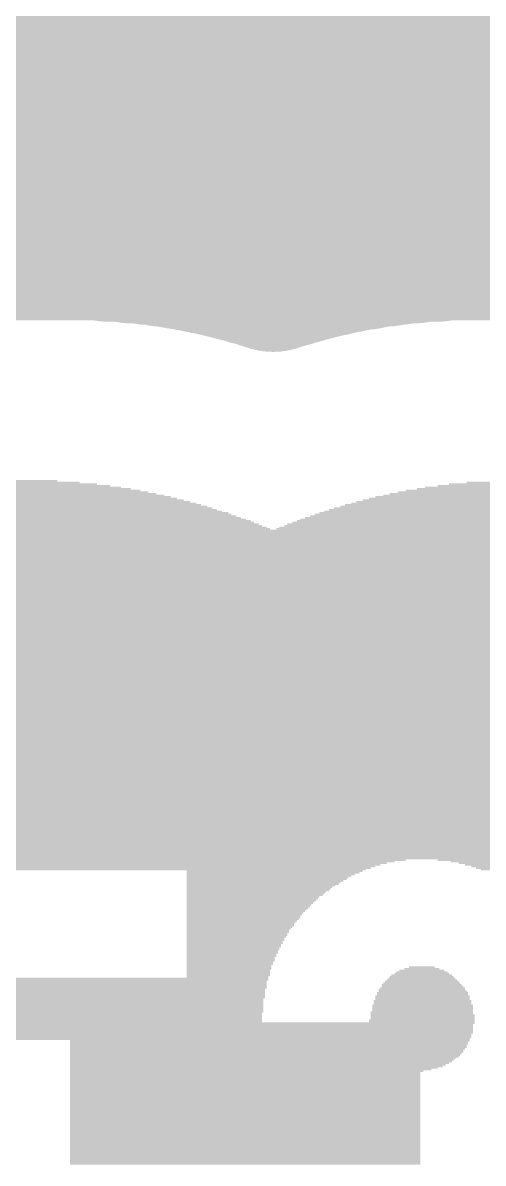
# Model space of a CAD drawing. Extents: x 0 to 49.5, y 0 to 37.5.
# Drawn here: x 13.482 to 14.922, y 3.992 to 7.557 of the extents above; entities that cross this region are included whole.
import ezdxf

# ---------------------------------------------------------------- set-up
doc = ezdxf.new("R2010")
doc.units = 0
doc.layers.add('1', color=22, linetype='CONTINUOUS')

# ---------------------------------------------------------------- blocks, each defined once
blk = doc.blocks.new('RECT')
blk.add_solid([(-0.5, -0.5), (0.5, -0.5), (-0.5, 0.5), (0.5, 0.5)])

msp = doc.modelspace()

# ---------------------------------------------------------------- linework, layer by layer
at = {"layer": '1', "const_width": 0.508}
for points in [[(15.018, 7.8241), (15.8116, 7.0305)], [(0.7302, 7.62), (15.2221, 7.62)], [(11.5243, 7.112), (15.7301, 7.112)], [(13.7399, 6.8811), (13.2249, 6.8811)], [(13.752, 6.8761), (13.7399, 6.8811)], [(13.8099, 6.8761), (13.752, 6.8761)], [(13.822, 6.8711), (13.8099, 6.8761)], [(14.7199, 6.8761), (14.7079, 6.8711)], [(14.7779, 6.8761), (14.7199, 6.8761)], [(14.7899, 6.8811), (14.7779, 6.8761)], [(15.3049, 6.8811), (14.7899, 6.8811)], [(13.8649, 6.8711), (13.822, 6.8711)], [(13.877, 6.8661), (13.8649, 6.8711)], [(13.9049, 6.8661), (13.877, 6.8661)], [(13.917, 6.8611), (13.9049, 6.8661)], [(13.9399, 6.8611), (13.917, 6.8611)], [(13.952, 6.8561), (13.9399, 6.8611)], [(13.9699, 6.8561), (13.952, 6.8561)], [(13.982, 6.8511), (13.9699, 6.8561)], [(13.9999, 6.8511), (13.982, 6.8511)], [(14.012, 6.8461), (13.9999, 6.8511)], [(14.0249, 6.8461), (14.012, 6.8461)], [(14.037, 6.8411), (14.0249, 6.8461)], [(14.0499, 6.8411), (14.037, 6.8411)], [(14.062, 6.8361), (14.0499, 6.8411)], [(14.4799, 6.8411), (14.4679, 6.8361)], [(14.4929, 6.8411), (14.4799, 6.8411)], [(14.5049, 6.8461), (14.4929, 6.8411)], [(14.5179, 6.8461), (14.5049, 6.8461)], [(14.5299, 6.8511), (14.5179, 6.8461)], [(14.5529, 6.8511), (14.5299, 6.8511)], [(14.5649, 6.8561), (14.5529, 6.8511)], [(14.5779, 6.8561), (14.5649, 6.8561)], [(14.5899, 6.8611), (14.5779, 6.8561)], [(14.6179, 6.8611), (14.5899, 6.8611)], [(14.6299, 6.8661), (14.6179, 6.8611)], [(14.6529, 6.8661), (14.6299, 6.8661)], [(14.6649, 6.8711), (14.6529, 6.8661)], [(14.7079, 6.8711), (14.6649, 6.8711)], [(14.0749, 6.8361), (14.062, 6.8361)], [(14.087, 6.8311), (14.0749, 6.8361)], [(14.0949, 6.8311), (14.087, 6.8311)], [(14.107, 6.8261), (14.0949, 6.8311)], [(14.1149, 6.8261), (14.107, 6.8261)], [(14.127, 6.8211), (14.1149, 6.8261)], [(14.1349, 6.8211), (14.127, 6.8211)], [(14.147, 6.8161), (14.1349, 6.8211)], [(14.1549, 6.8161), (14.147, 6.8161)], [(14.167, 6.8111), (14.1549, 6.8161)], [(14.1749, 6.8111), (14.167, 6.8111)], [(14.187, 6.8061), (14.1749, 6.8111)], [(14.1899, 6.8061), (14.187, 6.8061)], [(14.202, 6.8011), (14.1899, 6.8061)], [(14.3399, 6.8061), (14.3279, 6.8011)], [(14.3479, 6.8061), (14.3399, 6.8061)], [(14.3599, 6.8111), (14.3479, 6.8061)], [(14.3629, 6.8111), (14.3599, 6.8111)], [(14.3749, 6.8161), (14.3629, 6.8111)], [(14.3829, 6.8161), (14.3749, 6.8161)], [(14.3949, 6.8211), (14.3829, 6.8161)], [(14.4029, 6.8211), (14.3949, 6.8211)], [(14.4149, 6.8261), (14.4029, 6.8211)], [(14.4229, 6.8261), (14.4149, 6.8261)], [(14.4349, 6.8311), (14.4229, 6.8261)], [(14.4479, 6.8311), (14.4349, 6.8311)], [(14.4599, 6.8361), (14.4479, 6.8311)], [(14.4679, 6.8361), (14.4599, 6.8361)], [(14.2099, 6.8011), (14.202, 6.8011)], [(14.222, 6.7961), (14.2099, 6.8011)], [(14.2249, 6.7961), (14.222, 6.7961)], [(14.237, 6.7911), (14.2249, 6.7961)], [(14.2399, 6.7911), (14.237, 6.7911)], [(14.252, 6.7861), (14.2399, 6.7911)], [(14.2549, 6.7861), (14.252, 6.7861)], [(14.2649, 6.7819), (14.2549, 6.7861)], [(14.2749, 6.7861), (14.2649, 6.7819)], [(14.2779, 6.7861), (14.2749, 6.7861)], [(14.2899, 6.7911), (14.2779, 6.7861)], [(14.2929, 6.7911), (14.2899, 6.7911)], [(14.3049, 6.7961), (14.2929, 6.7911)], [(14.3129, 6.7961), (14.3049, 6.7961)], [(14.3249, 6.8011), (14.3129, 6.7961)], [(14.3279, 6.8011), (14.3249, 6.8011)]]:
    msp.add_lwpolyline(points, dxfattribs=at)
at = {"layer": '1', "const_width": 0.254}
for points in [[(13.7885, 6.9984, 1), (13.6913, 6.7637)], [(13.752, 7.0031, 1), (13.752, 6.7491)], [(13.8585, 6.9934, 1), (13.7613, 6.7587)], [(13.7399, 6.7541, 1), (13.7399, 7.0081)], [(13.8099, 6.7491, 1), (13.8099, 7.0031)], [(14.7199, 7.0031, 1), (14.7199, 6.7491)], [(14.7899, 7.0081, 1), (14.7899, 6.7541)], [(14.7686, 6.7587, 1), (14.6713, 6.9934)], [(14.8385, 6.7637, 1), (14.7413, 6.9984)], [(14.7779, 6.7491, 1), (14.7779, 7.0031)], [(13.822, 6.9981, 1), (13.822, 6.7441)], [(13.7034, 6.7587, 1), (13.8006, 6.9934)], [(13.9135, 6.9884, 1), (13.8163, 6.7537)], [(13.877, 6.9931, 1), (13.877, 6.7391)], [(13.7734, 6.7537, 1), (13.8706, 6.9884)], [(13.9535, 6.9834, 1), (13.8563, 6.7487)], [(13.917, 6.9881, 1), (13.917, 6.7341)], [(13.9885, 6.9784, 1), (13.8913, 6.7437)], [(13.952, 6.9831, 1), (13.952, 6.7291)], [(13.8284, 6.7487, 1), (13.9256, 6.9834)], [(14.0185, 6.9734, 1), (13.9213, 6.7387)], [(13.982, 6.9781, 1), (13.982, 6.7241)], [(13.8649, 6.7441, 1), (13.8649, 6.9981)], [(13.8684, 6.7437, 1), (13.9656, 6.9784)], [(14.0485, 6.9684, 1), (13.9513, 6.7337)], [(14.012, 6.9731, 1), (14.012, 6.7191)], [(14.0735, 6.9634, 1), (13.9763, 6.7287)], [(13.9034, 6.7387, 1), (14.0006, 6.9734)], [(13.9049, 6.7391, 1), (13.9049, 6.9931)], [(14.037, 6.9681, 1), (14.037, 6.7141)], [(14.0985, 6.9584, 1), (14.0013, 6.7237)], [(13.9334, 6.7337, 1), (14.0306, 6.9684)], [(13.9399, 6.7341, 1), (13.9399, 6.9881)], [(13.9699, 6.7291, 1), (13.9699, 6.9831)], [(13.9999, 6.7241, 1), (13.9999, 6.9781)], [(14.0249, 6.7191, 1), (14.0249, 6.9731)], [(14.0499, 6.7141, 1), (14.0499, 6.9681)], [(14.4799, 6.9681, 1), (14.4799, 6.7141)], [(14.5049, 6.9731, 1), (14.5049, 6.7191)], [(14.5299, 6.9781, 1), (14.5299, 6.7241)], [(14.5043, 6.9684, 1), (14.6015, 6.7337)], [(14.5285, 6.7237, 1), (14.4313, 6.9584)], [(14.5649, 6.9831, 1), (14.5649, 6.7291)], [(14.5293, 6.9734, 1), (14.6265, 6.7387)], [(14.5536, 6.7287, 1), (14.4563, 6.9634)], [(14.5899, 6.9881, 1), (14.5899, 6.7341)], [(14.5785, 6.7337, 1), (14.4813, 6.9684)], [(14.5693, 6.9784, 1), (14.6665, 6.7437)], [(14.4929, 6.7141, 1), (14.4929, 6.9681)], [(14.6299, 6.9931, 1), (14.6299, 6.7391)], [(14.6136, 6.7387, 1), (14.5163, 6.9734)], [(14.5179, 6.7191, 1), (14.5179, 6.9731)], [(14.6043, 6.9834, 1), (14.7015, 6.7487)], [(14.6649, 6.9981, 1), (14.6649, 6.7441)], [(14.6386, 6.7437, 1), (14.5413, 6.9784)], [(14.5529, 6.7241, 1), (14.5529, 6.9781)], [(14.5779, 6.7291, 1), (14.5779, 6.9831)], [(14.6593, 6.9884, 1), (14.7565, 6.7537)], [(14.6786, 6.7487, 1), (14.5813, 6.9834)], [(14.7136, 6.7537, 1), (14.6163, 6.9884)], [(14.6179, 6.7341, 1), (14.6179, 6.9881)], [(14.7293, 6.9934, 1), (14.8265, 6.7587)], [(14.6529, 6.7391, 1), (14.6529, 6.9931)], [(14.7079, 6.7441, 1), (14.7079, 6.9981)], [(14.062, 6.9631, 1), (14.062, 6.7091)], [(14.1235, 6.9534, 1), (14.0263, 6.7187)], [(14.087, 6.9581, 1), (14.087, 6.7041)], [(13.9634, 6.7287, 1), (14.0606, 6.9634)], [(14.1435, 6.9484, 1), (14.0463, 6.7137)], [(14.107, 6.9531, 1), (14.107, 6.6991)], [(14.1635, 6.9434, 1), (14.0663, 6.7088)], [(13.9884, 6.7237, 1), (14.0856, 6.9584)], [(14.127, 6.9481, 1), (14.127, 6.6941)], [(14.1835, 6.9384, 1), (14.0863, 6.7037)], [(14.0134, 6.7187, 1), (14.1106, 6.9534)], [(14.147, 6.9431, 1), (14.147, 6.6891)], [(14.2035, 6.9334, 1), (14.1063, 6.6987)], [(14.0384, 6.7137, 1), (14.1356, 6.9484)], [(14.167, 6.9381, 1), (14.167, 6.6841)], [(14.2235, 6.9284, 1), (14.1263, 6.6937)], [(14.0584, 6.7087, 1), (14.1556, 6.9434)], [(14.187, 6.9331, 1), (14.187, 6.6791)], [(14.2385, 6.9234, 1), (14.1413, 6.6887)], [(14.0749, 6.7091, 1), (14.0749, 6.9631)], [(14.0784, 6.7038, 1), (14.1756, 6.9384)], [(14.0949, 6.7041, 1), (14.0949, 6.9581)], [(14.0984, 6.6987, 1), (14.1956, 6.9334)], [(14.1149, 6.6991, 1), (14.1149, 6.9531)], [(14.1349, 6.6941, 1), (14.1349, 6.9481)], [(14.1549, 6.6891, 1), (14.1549, 6.9431)], [(14.1749, 6.6841, 1), (14.1749, 6.9381)], [(14.1899, 6.6791, 1), (14.1899, 6.9331)], [(14.3399, 6.9331, 1), (14.3399, 6.6791)], [(14.3599, 6.9381, 1), (14.3599, 6.6841)], [(14.3749, 6.9431, 1), (14.3749, 6.6891)], [(14.3343, 6.9334, 1), (14.4315, 6.6987)], [(14.3949, 6.9481, 1), (14.3949, 6.6941)], [(14.3543, 6.9384, 1), (14.4515, 6.7037)], [(14.4149, 6.9531, 1), (14.4149, 6.6991)], [(14.3886, 6.6887, 1), (14.2913, 6.9234)], [(14.3743, 6.9434, 1), (14.4715, 6.7087)], [(14.4349, 6.9581, 1), (14.4349, 6.7041)], [(14.4085, 6.6937, 1), (14.3113, 6.9284)], [(14.3993, 6.9484, 1), (14.4965, 6.7137)], [(14.4235, 6.6987, 1), (14.3263, 6.9334)], [(14.4599, 6.9631, 1), (14.4599, 6.7091)], [(14.4193, 6.9534, 1), (14.5165, 6.7187)], [(14.4436, 6.7037, 1), (14.3463, 6.9384)], [(14.3479, 6.6791, 1), (14.3479, 6.9331)], [(14.3629, 6.6841, 1), (14.3629, 6.9381)], [(14.4443, 6.9584, 1), (14.5415, 6.7237)], [(14.4636, 6.7087, 1), (14.3663, 6.9434)], [(14.3829, 6.6891, 1), (14.3829, 6.9431)], [(14.4835, 6.7137, 1), (14.3863, 6.9484)], [(14.4693, 6.9634, 1), (14.5665, 6.7287)], [(14.4029, 6.6941, 1), (14.4029, 6.9481)], [(14.5086, 6.7187, 1), (14.4113, 6.9534)], [(14.4229, 6.6991, 1), (14.4229, 6.9531)], [(14.4479, 6.7041, 1), (14.4479, 6.9581)], [(14.4679, 6.7091, 1), (14.4679, 6.9631)], [(14.202, 6.9281, 1), (14.202, 6.6741)], [(14.2585, 6.9184, 1), (14.1613, 6.6837)], [(14.222, 6.9231, 1), (14.222, 6.6691)], [(14.2735, 6.9134, 1), (14.1763, 6.6787)], [(14.237, 6.9181, 1), (14.237, 6.6641)], [(14.2885, 6.9084, 1), (14.1913, 6.6737)], [(14.1184, 6.6937, 1), (14.2156, 6.9284)], [(14.252, 6.9131, 1), (14.252, 6.6591)], [(14.3035, 6.9034, 1), (14.2063, 6.6687)], [(14.2163, 6.8992, 1), (14.3135, 6.6646)], [(14.1384, 6.6887, 1), (14.2356, 6.9234)], [(14.2749, 6.9131, 1), (14.2749, 6.6591)], [(14.2293, 6.9034, 1), (14.3265, 6.6687)], [(14.1534, 6.6837, 1), (14.2506, 6.9184)], [(14.2899, 6.9181, 1), (14.2899, 6.6641)], [(14.2443, 6.9084, 1), (14.3415, 6.6737)], [(14.1734, 6.6787, 1), (14.2706, 6.9134)], [(14.3049, 6.9231, 1), (14.3049, 6.6691)], [(14.2643, 6.9134, 1), (14.3615, 6.6787)], [(14.1884, 6.6737, 1), (14.2856, 6.9084)], [(14.3249, 6.9281, 1), (14.3249, 6.6741)], [(14.2793, 6.9184, 1), (14.3765, 6.6837)], [(14.2034, 6.6687, 1), (14.3006, 6.9034)], [(14.2099, 6.6741, 1), (14.2099, 6.9281)], [(14.2163, 6.6646, 1), (14.3135, 6.8992)], [(14.2993, 6.9234, 1), (14.3965, 6.6887)], [(14.2249, 6.6691, 1), (14.2249, 6.9231)], [(14.3236, 6.6687, 1), (14.2263, 6.9034)], [(14.3143, 6.9284, 1), (14.4115, 6.6937)], [(14.2399, 6.6641, 1), (14.2399, 6.9181)], [(14.3386, 6.6737, 1), (14.2413, 6.9084)], [(14.2549, 6.6591, 1), (14.2549, 6.9131)], [(14.3535, 6.6787, 1), (14.2563, 6.9134)], [(14.3736, 6.6837, 1), (14.2763, 6.9184)], [(14.2779, 6.6591, 1), (14.2779, 6.9131)], [(14.2929, 6.6641, 1), (14.2929, 6.9181)], [(14.3129, 6.6691, 1), (14.3129, 6.9231)], [(14.3279, 6.6741, 1), (14.3279, 6.9281)]]:
    msp.add_lwpolyline(points, format="xyb", dxfattribs=at)

# ---------------------------------------------------------------- block references
at = {"layer": '1', "yscale": 0.005}
for p, xscale in [((13.4849, 6.0946), 0.73), ((13.4849, 6.0996), 0.67), ((13.4849, 6.1046), 0.61), ((13.4849, 6.1096), 0.54), ((13.4849, 6.1146), 0.46), ((13.4824, 6.1196), 0.355), ((13.4824, 6.1246), 0.215), ((15.0449, 6.0946), 0.73), ((15.0474, 6.0996), 0.665), ((15.0449, 6.1046), 0.61), ((15.0474, 6.1096), 0.535), ((15.0449, 6.1146), 0.46), ((15.0474, 6.1196), 0.355), ((13.4849, 6.0596), 1.04), ((13.4824, 6.0646), 1.005), ((13.4824, 6.0696), 0.965), ((13.4824, 6.0746), 0.925), ((13.4849, 6.0796), 0.88), ((13.4824, 6.0846), 0.835), ((13.4849, 6.0896), 0.78), ((15.0449, 6.0596), 1.04), ((15.0449, 6.0696), 0.96), ((15.0449, 6.0746), 0.92), ((15.0474, 6.0796), 0.875), ((15.0449, 6.0846), 0.83), ((15.0449, 6.0896), 0.78), ((13.4849, 6.0246), 1.28), ((13.4824, 6.0296), 1.245), ((13.4824, 6.0346), 1.215), ((13.4849, 6.0396), 1.18), ((13.4849, 6.0446), 1.15), ((13.4824, 6.0496), 1.115), ((13.4849, 6.0546), 1.08), ((15.0474, 6.0246), 1.275), ((15.0474, 6.0296), 1.245), ((15.0449, 6.0346), 1.21), ((15.0449, 6.0396), 1.18), ((15.0474, 6.0446), 1.145), ((15.0449, 6.0496), 1.11), ((15.0474, 6.0546), 1.075), ((13.4849, 5.9896), 1.47), ((13.4824, 5.9946), 1.445), ((13.4849, 5.9996), 1.42), ((13.4849, 6.0046), 1.39), ((13.4824, 6.0096), 1.365), ((13.4824, 6.0146), 1.335), ((13.4824, 6.0196), 1.305), ((15.0449, 5.9896), 1.47), ((15.0449, 5.9946), 1.44), ((15.0474, 5.9996), 1.415), ((15.0449, 6.0046), 1.39), ((15.0449, 6.0096), 1.36), ((15.0474, 6.0146), 1.335), ((15.0474, 6.0196), 1.305), ((15.8224, 5.9546), 6.315), ((15.8224, 5.9596), 6.295), ((15.8224, 5.9646), 6.275), ((15.8224, 5.9696), 6.245), ((13.4824, 5.9746), 1.545), ((13.4849, 5.9796), 1.52), ((13.4824, 5.9846), 1.495), ((15.0449, 5.9746), 1.54), ((15.0449, 5.9796), 1.52), ((15.0474, 5.9846), 1.495), ((15.8224, 5.9146), 6.485), ((15.8224, 5.9196), 6.465), ((15.8224, 5.9246), 6.445), ((15.8224, 5.9296), 6.425), ((15.8224, 5.9346), 6.405), ((15.8224, 5.9396), 6.385), ((15.8224, 5.9446), 6.365), ((15.8249, 5.9496), 6.34), ((15.8249, 5.8796), 6.62), ((15.8224, 5.8846), 6.605), ((15.8224, 5.8896), 6.585), ((15.8224, 5.8946), 6.565), ((15.8224, 5.8996), 6.545), ((15.8224, 5.9046), 6.525), ((15.8224, 5.9096), 6.505), ((15.8224, 5.8446), 6.745), ((15.8224, 5.8496), 6.725), ((15.8249, 5.8546), 6.71), ((15.8224, 5.8596), 6.695), ((15.8224, 5.8646), 6.675), ((15.8224, 5.8696), 6.655), ((15.8249, 5.8746), 6.64), ((15.8224, 5.8096), 6.855), ((15.8249, 5.8146), 6.84), ((15.8224, 5.8196), 6.825), ((15.8249, 5.8246), 6.81), ((15.8224, 5.8296), 6.795), ((15.8224, 5.8346), 6.775), ((15.8249, 5.8396), 6.76), ((15.8224, 5.7746), 6.965), ((15.8249, 5.7796), 6.95), ((15.8224, 5.7846), 6.935), ((15.8249, 5.7896), 6.92), ((15.8224, 5.7946), 6.905), ((15.8249, 5.7996), 6.89), ((15.8224, 5.8046), 6.875), ((15.8224, 5.7396), 7.065), ((15.8249, 5.7446), 7.05), ((15.8224, 5.7496), 7.035), ((15.8249, 5.7546), 7.02), ((15.8224, 5.7596), 7.005), ((15.8249, 5.7646), 6.99), ((15.8249, 5.7696), 6.98), ((15.8224, 5.7046), 7.155), ((15.8224, 5.7096), 7.145), ((15.8249, 5.7146), 7.13), ((15.8224, 5.7196), 7.115), ((15.8224, 5.7246), 7.105), ((15.8249, 5.7296), 7.09), ((15.8224, 5.7346), 7.075), ((15.8224, 5.6696), 7.245), ((15.8249, 5.6746), 7.23), ((15.8249, 5.6796), 7.22), ((15.8224, 5.6846), 7.205), ((15.8224, 5.6896), 7.195), ((15.8249, 5.6946), 7.18), ((15.8249, 5.6996), 7.17), ((15.8249, 5.6296), 7.34), ((15.8224, 5.6346), 7.325), ((15.8224, 5.6396), 7.315), ((15.8224, 5.6446), 7.305), ((15.8249, 5.6496), 7.29), ((15.8249, 5.6546), 7.28), ((15.8249, 5.6596), 7.27), ((15.8224, 5.6646), 7.255), ((15.8224, 5.5946), 7.415), ((15.8224, 5.5996), 7.405), ((15.8224, 5.6046), 7.395), ((15.8224, 5.6096), 7.385), ((15.8249, 5.6146), 7.37), ((15.8249, 5.6196), 7.36), ((15.8249, 5.6246), 7.35), ((15.8249, 5.5596), 7.49), ((15.8249, 5.5646), 7.48), ((15.8249, 5.5696), 7.47), ((15.8249, 5.5746), 7.46), ((15.8249, 5.5796), 7.45), ((15.8249, 5.5846), 7.44), ((15.8224, 5.5896), 7.425), ((15.8249, 5.5246), 7.56), ((15.8249, 5.5296), 7.55), ((15.8249, 5.5346), 7.54), ((15.8249, 5.5396), 7.53), ((15.8249, 5.5446), 7.52), ((15.8249, 5.5496), 7.51), ((15.8249, 5.5546), 7.5), ((15.8249, 5.4896), 7.63), ((15.8249, 5.4946), 7.62), ((15.8249, 5.4996), 7.61), ((15.8249, 5.5046), 7.6), ((15.8249, 5.5096), 7.59), ((15.8249, 5.5146), 7.58), ((15.8249, 5.5196), 7.57), ((15.8224, 5.4546), 7.695), ((15.8224, 5.4596), 7.685), ((15.8224, 5.4646), 7.675), ((15.8224, 5.4696), 7.665), ((15.8224, 5.4746), 7.655), ((15.8249, 5.4796), 7.65), ((15.8249, 5.4846), 7.64), ((15.8224, 5.4196), 7.755), ((15.8224, 5.4246), 7.745), ((15.8224, 5.4296), 7.735), ((15.8249, 5.4346), 7.73), ((15.8249, 5.4396), 7.72), ((15.8249, 5.4446), 7.71), ((15.8249, 5.4496), 7.7), ((15.8224, 5.3846), 7.815), ((15.8224, 5.3896), 7.805), ((15.8224, 5.3946), 7.795), ((15.8249, 5.3996), 7.79), ((15.8249, 5.4046), 7.78), ((15.8224, 5.4146), 7.765), ((15.8249, 5.4096), 7.77), ((15.8224, 5.3446), 7.875), ((15.8249, 5.3496), 7.87), ((15.8224, 5.3596), 7.855), ((15.8249, 5.3546), 7.86), ((15.8224, 5.3646), 7.845), ((15.8224, 5.3696), 7.835), ((15.8249, 5.3746), 7.83), ((15.8249, 5.3796), 7.82), ((15.8224, 5.3146), 7.925), ((15.8249, 5.3096), 7.93), ((15.8224, 5.3196), 7.915), ((15.8224, 5.3246), 7.905), ((15.8249, 5.3296), 7.9), ((15.8224, 5.3396), 7.885), ((15.8249, 5.3346), 7.89), ((15.8224, 5.2796), 7.975), ((15.8249, 5.2746), 7.98), ((15.8224, 5.2846), 7.965), ((15.8249, 5.2896), 7.96), ((15.8224, 5.2996), 7.945), ((15.8249, 5.2946), 7.95), ((15.8224, 5.3046), 7.935), ((15.8249, 5.2396), 8.03), ((15.8224, 5.2496), 8.015), ((15.8249, 5.2446), 8.02), ((15.8249, 5.2546), 8.01), ((15.8224, 5.2646), 7.995), ((15.8249, 5.2596), 8), ((15.8249, 5.2696), 7.99), ((15.8224, 5.2046), 8.075), ((15.8224, 5.2146), 8.065), ((15.8249, 5.2096), 8.07), ((15.8224, 5.2196), 8.055), ((15.8224, 5.2296), 8.045), ((15.8249, 5.2246), 8.05), ((15.8224, 5.2346), 8.035), ((15.8224, 5.1746), 8.115), ((15.8249, 5.1696), 8.12), ((15.8224, 5.1796), 8.105), ((15.8224, 5.1896), 8.095), ((15.8249, 5.1846), 8.1), ((15.8249, 5.1946), 8.09), ((15.8249, 5.1996), 8.08), ((15.8224, 5.1396), 8.155), ((15.8249, 5.1346), 8.16), ((15.8224, 5.1496), 8.145), ((15.8249, 5.1446), 8.15), ((15.8249, 5.1546), 8.14), ((15.8224, 5.1646), 8.125), ((15.8249, 5.1596), 8.13), ((15.8224, 5.0996), 8.205), ((15.8224, 5.1046), 8.195), ((15.8224, 5.1146), 8.185), ((15.8249, 5.1096), 8.19), ((15.8224, 5.1246), 8.175), ((15.8249, 5.1196), 8.18), ((15.8249, 5.1296), 8.17), ((15.8224, 5.0596), 8.245), ((15.8224, 5.0696), 8.235), ((15.8249, 5.0646), 8.24), ((15.8224, 5.0796), 8.225), ((15.8249, 5.0746), 8.23), ((15.8224, 5.0896), 8.215), ((15.8249, 5.0846), 8.22), ((15.8249, 5.0946), 8.21), ((15.8224, 5.0246), 8.285), ((15.8224, 5.0346), 8.275), ((15.8249, 5.0296), 8.28), ((15.8224, 5.0446), 8.265), ((15.8224, 5.0396), 8.265), ((15.8224, 5.0496), 8.255), ((15.8249, 5.0546), 8.25), ((15.8224, 4.9946), 8.315), ((15.8224, 4.9896), 8.315), ((15.8224, 5.0046), 8.305), ((15.8249, 4.9996), 8.31), ((15.8224, 5.0146), 8.295), ((15.8249, 5.0096), 8.3), ((15.8249, 5.0196), 8.29), ((15.8224, 4.9846), 8.325), ((15.8224, 4.9796), 8.325), ((16.0424, 4.9746), 7.895), ((16.0424, 4.9696), 7.895), ((16.0474, 4.9646), 7.895), ((16.0474, 4.9596), 7.895), ((16.0524, 4.9546), 7.895), ((16.0524, 4.9496), 7.895), ((15.8749, 4.9446), 7.53), ((13.3949, 4.9396), 2.57), ((13.3799, 4.9346), 2.53), ((13.3674, 4.9296), 2.505), ((13.3599, 4.9246), 2.48), ((13.3524, 4.9196), 2.465), ((17.1849, 4.9396), 4.81), ((17.1899, 4.9346), 4.74), ((17.1899, 4.9296), 4.69), ((17.1874, 4.9246), 4.645), ((17.1874, 4.9196), 4.605), ((13.3474, 4.9146), 2.445), ((13.3399, 4.9096), 2.43), ((14.2699, 4.9046), 0.55), ((14.2649, 4.8996), 0.54), ((14.2574, 4.8946), 0.525), ((14.2524, 4.8896), 0.515), ((14.2474, 4.8846), 0.505), ((17.1849, 4.9146), 4.57), ((17.1849, 4.9096), 4.54), ((14.2449, 4.8796), 0.5), ((14.2399, 4.8746), 0.49), ((14.2349, 4.8696), 0.48), ((14.2324, 4.8646), 0.475), ((14.2274, 4.8596), 0.465), ((14.2224, 4.8546), 0.455), ((14.2199, 4.8496), 0.45), ((14.2174, 4.8446), 0.445), ((14.2124, 4.8396), 0.435), ((14.2099, 4.8346), 0.43), ((14.2074, 4.8296), 0.425), ((14.2024, 4.8246), 0.415), ((14.1999, 4.8196), 0.41), ((14.1974, 4.8146), 0.405), ((14.1949, 4.8096), 0.4), ((14.1924, 4.8046), 0.395), ((14.1899, 4.7996), 0.39), ((14.1874, 4.7946), 0.385), ((14.1849, 4.7896), 0.38), ((14.1824, 4.7846), 0.375), ((14.1799, 4.7796), 0.37), ((14.1774, 4.7746), 0.365), ((14.1749, 4.7696), 0.36), ((14.1724, 4.7646), 0.355), ((14.1724, 4.7596), 0.355), ((14.1699, 4.7546), 0.35), ((14.1674, 4.7496), 0.345), ((14.1649, 4.7446), 0.34), ((14.1624, 4.7396), 0.335), ((14.1624, 4.7346), 0.335), ((14.1599, 4.7296), 0.33), ((14.1574, 4.7246), 0.325), ((14.1549, 4.7196), 0.32), ((14.1549, 4.7146), 0.32), ((14.1524, 4.7096), 0.315), ((14.1524, 4.7046), 0.315), ((14.1499, 4.6996), 0.31), ((14.1474, 4.6946), 0.305), ((14.1474, 4.6896), 0.305), ((14.1449, 4.6846), 0.3), ((14.1449, 4.6796), 0.3), ((14.1424, 4.6746), 0.295), ((14.1424, 4.6696), 0.295), ((14.1399, 4.6646), 0.29), ((14.1399, 4.6596), 0.29), ((14.1374, 4.6546), 0.285), ((14.1374, 4.6496), 0.285), ((14.1349, 4.6446), 0.28), ((14.1349, 4.6396), 0.28), ((14.1324, 4.6346), 0.275), ((14.1324, 4.6296), 0.275), ((14.1324, 4.6246), 0.275), ((14.1299, 4.6196), 0.27), ((14.1299, 4.6146), 0.27), ((14.1274, 4.6096), 0.265), ((14.1274, 4.6046), 0.265), ((14.1274, 4.5996), 0.265), ((14.7299, 4.5996), 0.11), ((14.7299, 4.6046), 0.08), ((13.2749, 4.5696), 1.95), ((13.2774, 4.5646), 1.945), ((14.1249, 4.5946), 0.26), ((14.1249, 4.5896), 0.26), ((14.1249, 4.5846), 0.26), ((14.1249, 4.5796), 0.26), ((14.1224, 4.5746), 0.255), ((14.7299, 4.5646), 0.22), ((14.7299, 4.5696), 0.21), ((14.7299, 4.5746), 0.2), ((14.7299, 4.5796), 0.19), ((14.7299, 4.5846), 0.17), ((14.7299, 4.5896), 0.16), ((14.7299, 4.5946), 0.14), ((13.2749, 4.5596), 1.94), ((13.2774, 4.5546), 1.935), ((13.2774, 4.5496), 1.935), ((13.2799, 4.5446), 1.93), ((13.2799, 4.5396), 1.93), ((13.2799, 4.5346), 1.92), ((13.2799, 4.5296), 1.92), ((13.2824, 4.5246), 1.915), ((14.7324, 4.5246), 0.285), ((14.7299, 4.5346), 0.27), ((14.7324, 4.5296), 0.275), ((14.7324, 4.5396), 0.265), ((14.7299, 4.5496), 0.25), ((14.7324, 4.5446), 0.255), ((14.7299, 4.5546), 0.24), ((14.7299, 4.5596), 0.23), ((13.2849, 4.5196), 1.91), ((13.2849, 4.5146), 1.91), ((13.2874, 4.5096), 1.905), ((13.2849, 4.5046), 1.9), ((13.2874, 4.4996), 1.895), ((13.2874, 4.4946), 1.895), ((13.2899, 4.4896), 1.89), ((14.7324, 4.4996), 0.305), ((14.7324, 4.4946), 0.305), ((14.7324, 4.4896), 0.305), ((14.7324, 4.5146), 0.295), ((14.7324, 4.5096), 0.295), ((14.7324, 4.5046), 0.295), ((14.7324, 4.5196), 0.285), ((13.2899, 4.4846), 1.89), ((13.2924, 4.4796), 1.885), ((13.2924, 4.4746), 1.885), ((13.2949, 4.4696), 1.88), ((13.2949, 4.4646), 1.88), ((13.2949, 4.4596), 1.87), ((13.2949, 4.4546), 1.87), ((14.7299, 4.4646), 0.32), ((14.7299, 4.4596), 0.32), ((14.7324, 4.4546), 0.325), ((14.7324, 4.4846), 0.315), ((14.7324, 4.4796), 0.315), ((14.7324, 4.4746), 0.315), ((14.7324, 4.4696), 0.315), ((13.2974, 4.4496), 1.865), ((13.2974, 4.4446), 1.865), ((13.2999, 4.4396), 1.86), ((13.2999, 4.4346), 1.86), ((13.6349, 4.4296), 2.52), ((13.6324, 4.4246), 2.515), ((13.6349, 4.4196), 2.51), ((14.7299, 4.4396), 0.33), ((14.7299, 4.4346), 0.33), ((14.7324, 4.4496), 0.325), ((14.7324, 4.4446), 0.325), ((13.6349, 4.4146), 2.51), ((13.6374, 4.4096), 2.505), ((13.6374, 4.4046), 2.505), ((13.6399, 4.3996), 2.5), ((13.6374, 4.3946), 2.495), ((13.6399, 4.3896), 2.49), ((13.6399, 4.3846), 2.49), ((13.6399, 4.3796), 2.48), ((14.2549, 4.3746), 1.25), ((14.2524, 4.3696), 1.245), ((14.2524, 4.3646), 1.245), ((14.2499, 4.3596), 1.24), ((14.2499, 4.3546), 1.24), ((14.2474, 4.3496), 1.235), ((14.2449, 4.3446), 1.23), ((14.2449, 4.3396), 1.23), ((14.2424, 4.3346), 1.225), ((14.2399, 4.3296), 1.22), ((14.2374, 4.3246), 1.215), ((14.2324, 4.3196), 1.205), ((14.2299, 4.3146), 1.2), ((14.2274, 4.3096), 1.195), ((14.2224, 4.3046), 1.185), ((14.2174, 4.2996), 1.175), ((14.2124, 4.2946), 1.165), ((14.2049, 4.2896), 1.15), ((14.1949, 4.2846), 1.13), ((14.1824, 4.2796), 1.105), ((14.1774, 4.2746), 1.095), ((14.1774, 4.2696), 1.095), ((14.1774, 4.2646), 1.095), ((14.1774, 4.2596), 1.095), ((14.1774, 4.2546), 1.095), ((14.1774, 4.2496), 1.095), ((14.1774, 4.2446), 1.095), ((14.1774, 4.2396), 1.095), ((14.1774, 4.2346), 1.095), ((14.1774, 4.2296), 1.095), ((14.1774, 4.2246), 1.095), ((14.1774, 4.2196), 1.095), ((14.1774, 4.2146), 1.095), ((14.1774, 4.2096), 1.095), ((14.1774, 4.2046), 1.095), ((14.1774, 4.1996), 1.095), ((14.1774, 4.1946), 1.095), ((14.1774, 4.1896), 1.095), ((14.1774, 4.1846), 1.095), ((14.1774, 4.1796), 1.095), ((14.1774, 4.1746), 1.095), ((14.1774, 4.1696), 1.095), ((14.1774, 4.1646), 1.095), ((14.1774, 4.1596), 1.095), ((14.1774, 4.1546), 1.095), ((14.1774, 4.1496), 1.095), ((14.1774, 4.1446), 1.095), ((14.1774, 4.1396), 1.095), ((14.1774, 4.1346), 1.095), ((14.1774, 4.1296), 1.095), ((14.1774, 4.1246), 1.095), ((14.1774, 4.1196), 1.095), ((14.1774, 4.1146), 1.095), ((14.1774, 4.1096), 1.095), ((14.1774, 4.1046), 1.095), ((14.1774, 4.0996), 1.095), ((14.1774, 4.0946), 1.095), ((14.1774, 4.0896), 1.095), ((14.1774, 4.0846), 1.095), ((14.1774, 4.0796), 1.095), ((14.1774, 4.0746), 1.095), ((14.1774, 4.0696), 1.095), ((14.1774, 4.0646), 1.095), ((14.1774, 4.0596), 1.095), ((14.1774, 4.0546), 1.095), ((14.1774, 4.0496), 1.095), ((14.1774, 4.0446), 1.095), ((14.1774, 4.0396), 1.095), ((14.1774, 4.0346), 1.095), ((14.1774, 4.0296), 1.095), ((14.1774, 4.0246), 1.095), ((14.1774, 4.0196), 1.095), ((14.1774, 4.0146), 1.095), ((14.1774, 4.0096), 1.095), ((14.1774, 4.0046), 1.095), ((14.1774, 3.9996), 1.095), ((14.1774, 3.9946), 1.095), ((14.1774, 3.9896), 1.095)]:
    msp.add_blockref('RECT', p, dxfattribs=dict(at, xscale=xscale))
msp.add_blockref('RECT', (15.0449, 6.0646), dxfattribs=at)

doc.saveas('drawing.dxf')
